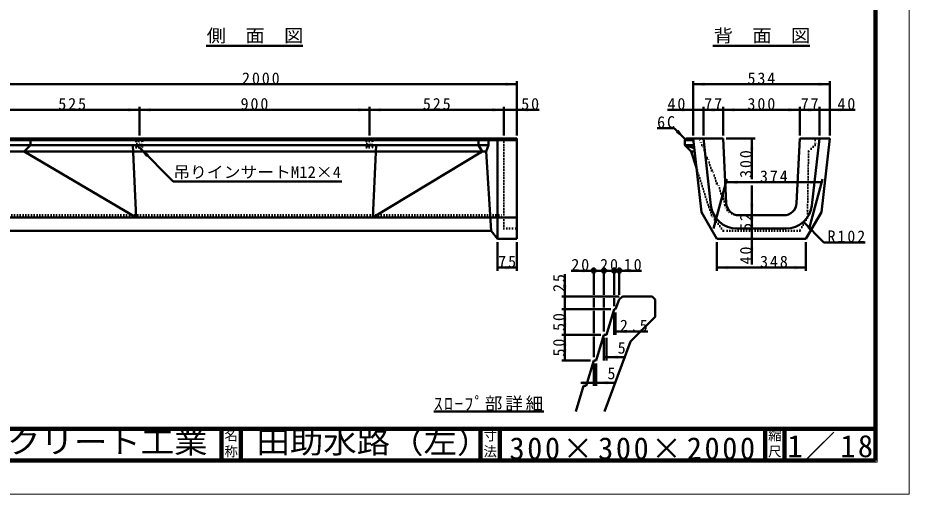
# Model space of a CAD drawing. Units: millimetres, scale not verified. Extents: x -2102 to 2102, y -1485 to 1485.
# Drawn here: x -684 to 2102, y -1485 to 6 of the extents above; entities that cross this region are included whole.
import ezdxf
from ezdxf.enums import TextEntityAlignment as Align

# ---------------------------------------------------------------- set-up
doc = ezdxf.new("R2010")
doc.units = ezdxf.units.MM
doc.header["$LTSCALE"] = 5
doc.linetypes.add('DOTTED', pattern=[1.75, 0.25, -1.5])
doc.layers.add('0-0_V-nasSTD', color=7, linetype='Continuous', lineweight=50)
doc.layers.add('0-1_0', color=7, linetype='Continuous', lineweight=50)
doc.styles.add('ＭＳ ゴシック', font='')
doc.styles.get('ＭＳ ゴシック').set_extended_font_data('MS Gothic')

msp = doc.modelspace()

# ---------------------------------------------------------------- linework, layer by layer
at = {"layer": '0-0_V-nasSTD'}
for p, q in [((-95.992, -82.411), (207.008, -82.411)), ((1489.042, -82.411), (1792.042, -82.411)), ((875.508, -192.411), (875.508, -362.411)), ((1426.942, -192.411), (1426.942, -362.411)), ((1854.142, -192.411), (1854.142, -362.411)), ((-724.492, -202.411), (875.508, -202.411)), ((1426.942, -202.411), (1854.142, -202.411)), ((-304.492, -272.411), (-304.492, -362.411)), ((415.508, -272.411), (415.508, -362.411)), ((835.508, -272.411), (835.508, -362.411)), ((1458.942, -272.411), (1458.942, -362.411)), ((1520.542, -272.411), (1520.542, -362.411)), ((1760.542, -272.411), (1760.542, -362.411)), ((1822.142, -272.411), (1822.142, -362.411)), ((-724.492, -282.411), (-304.492, -282.411)), ((-304.492, -282.411), (415.508, -282.411)), ((415.508, -282.411), (835.508, -282.411)), ((835.508, -282.411), (875.508, -282.411)), ((945.508, -282.411), (875.508, -282.411)), ((1346.942, -282.411), (1426.942, -282.411)), ((1458.942, -282.411), (1426.942, -282.411)), ((1520.542, -282.411), (1458.942, -282.411)), ((1520.542, -282.411), (1760.542, -282.411)), ((1760.542, -282.411), (1822.142, -282.411)), ((1822.142, -282.411), (1854.142, -282.411)), ((1934.142, -282.411), (1854.142, -282.411)), ((1314.387, -339.456), (1367.587, -339.456)), ((1402.942, -374.811), (1367.587, -339.456)), ((875.508, -377.211), (-764.492, -377.211)), ((-644.492, -372.411), (-644.492, -392.411)), ((787.508, -372.411), (787.508, -392.411)), ((815.508, -686.011), (815.508, -372.411)), ((1400.542, -377.211), (1427.488, -377.211)), ((1405.342, -372.411), (1520.542, -372.411)), ((1426.942, -372.411), (1453.079, -602.417)), ((1458.942, -372.411), (1482.716, -581.625)), ((1520.542, -372.411), (1530.642, -574.409)), ((1620.542, -372.411), (1530.542, -372.411)), ((1610.542, -499.122), (1610.542, -372.411)), ((1760.542, -372.411), (1750.442, -574.409)), ((1854.142, -372.411), (1760.542, -372.411)), ((1798.368, -581.625), (1822.142, -372.411)), ((1828.005, -602.417), (1854.142, -372.411)), ((-720.492, -392.411), (787.508, -392.411)), ((779.508, -413.089), (-712.492, -413.089)), ((-664.492, -413.089), (-644.492, -392.411)), ((-664.492, -413.089), (-314.492, -619.033)), ((-324.492, -392.411), (-314.492, -619.033)), ((-304.492, -400.411), (-198.426, -506.477)), ((425.508, -619.033), (435.508, -392.411)), ((787.508, -392.411), (779.508, -413.089)), ((779.508, -413.089), (795.508, -660.411)), ((1400.542, -392.411), (1429.215, -392.411)), ((1400.542, -392.411), (1430.311, -402.056)), ((1421.22, -413.089), (1431.565, -413.089)), ((1421.22, -413.089), (1437.326, -463.785)), ((1490.942, -654.011), (1532.353, -499.463)), ((1790.142, -654.011), (1831.553, -499.463)), ((-198.426, -506.477), (329.074, -506.477)), ((1529.765, -509.122), (1828.965, -509.122)), ((1610.542, -519.122), (1610.542, -612.411)), ((1453.079, -602.417), (1501.342, -686.011)), ((1570.592, -612.411), (1710.492, -612.411)), ((1610.542, -654.011), (1610.542, -612.411)), ((1779.742, -686.011), (1828.005, -602.417)), ((-716.492, -619.033), (875.508, -619.033)), ((1771.635, -633.281), (1835.274, -696.921)), ((-716.492, -660.411), (795.508, -660.411)), ((795.508, -660.411), (815.508, -686.011)), ((1563.795, -654.011), (1717.29, -654.011)), ((1610.542, -686.011), (1610.542, -654.011)), ((815.508, -686.011), (875.508, -686.011)), ((815.508, -696.011), (815.508, -786.011)), ((875.508, -696.011), (875.508, -786.011)), ((1501.342, -686.011), (1779.742, -686.011)), ((1501.342, -696.011), (1501.342, -786.011)), ((1610.542, -766.011), (1610.542, -686.011)), ((1779.742, -696.011), (1779.742, -786.011)), ((1965.274, -696.921), (1835.274, -696.921)), ((815.508, -776.011), (875.508, -776.011)), ((1116.069, -861.196), (1116.069, -775.796)), ((1148.069, -861.196), (1148.069, -775.796)), ((1180.069, -861.196), (1180.069, -775.796)), ((1196.069, -860.796), (1196.069, -775.796)), ((1501.342, -776.011), (1779.742, -776.011)), ((1026.069, -796.196), (1026.069, -866.196)), ((1046.069, -785.796), (1116.069, -785.796)), ((1266.069, -785.796), (1196.069, -785.796)), ((1016.069, -866.196), (1195.669, -866.196)), ((1026.069, -866.196), (1026.069, -906.196)), ((1116.069, -901.196), (1116.069, -871.196)), ((1148.069, -871.196), (1148.069, -901.196)), ((1180.069, -871.196), (1180.069, -896.196)), ((1184.069, -906.196), (1196.069, -875.796)), ((1196.069, -875.796), (1205.669, -866.196)), ((1298.469, -866.196), (1205.669, -866.196)), ((1298.469, -866.196), (1308.069, -875.796)), ((1170.069, -906.196), (1016.069, -906.196)), ((1116.069, -981.196), (1116.069, -911.196)), ((1148.069, -911.196), (1148.069, -976.196)), ((1156.069, -986.196), (1180.069, -906.196)), ((1180.069, -906.196), (1184.069, -906.196)), ((1180.069, -986.196), (1180.069, -916.196)), ((1184.069, -986.196), (1184.069, -916.196)), ((1138.069, -986.196), (1016.069, -986.196)), ((1116.069, -1056.196), (1116.069, -991.196)), ((1124.069, -1066.196), (1148.069, -986.196)), ((1148.069, -986.196), (1156.069, -986.196)), ((1148.069, -1066.196), (1148.069, -996.196)), ((1156.069, -1066.196), (1156.069, -996.196)), ((1180.069, -976.196), (1184.069, -976.196)), ((1285.069, -976.196), (1184.069, -976.196)), ((1231.269, -1006.996), (1149.772, -1226.196)), ((1148.069, -1056.196), (1156.069, -1056.196)), ((1216.069, -1056.196), (1156.069, -1056.196)), ((1106.069, -1066.196), (1016.069, -1066.196)), ((1092.069, -1146.196), (1116.069, -1066.196)), ((1116.069, -1066.196), (1124.069, -1066.196)), ((1116.069, -1146.196), (1116.069, -1076.196)), ((1124.069, -1146.196), (1124.069, -1076.196)), ((1076.069, -1136.196), (1116.069, -1136.196)), ((1116.069, -1136.196), (1124.069, -1136.196)), ((1184.069, -1136.196), (1124.069, -1136.196)), ((1060.069, -1226.196), (1084.069, -1146.196)), ((1084.069, -1146.196), (1092.069, -1146.196)), ((616.188, -1226.196), (960.688, -1226.196))]:
    msp.add_line(p, q, dxfattribs=at)
at = {"layer": '0-0_V-nasSTD', "linetype": 'DOTTED'}
for p, q in [((-315.092, -379.611), (-293.892, -379.611)), ((-315.092, -379.611), (-315.092, -380.811)), ((-315.092, -380.811), (-293.892, -380.811)), ((-312.892, -372.411), (-313.892, -379.611)), ((-313.892, -380.811), (-312.892, -388.411)), ((-312.892, -388.411), (-296.092, -388.411)), ((-310.892, -388.411), (-310.892, -396.222)), ((-298.092, -388.411), (-298.092, -396.222)), ((-296.092, -372.411), (-295.092, -379.611)), ((-295.092, -380.811), (-296.092, -388.411)), ((-293.892, -379.611), (-293.892, -380.811)), ((404.908, -379.611), (426.108, -379.611)), ((404.908, -379.611), (404.908, -380.811)), ((404.908, -380.811), (426.108, -380.811)), ((407.108, -372.411), (406.108, -379.611)), ((406.108, -380.811), (407.108, -388.411)), ((407.108, -388.411), (423.908, -388.411)), ((409.108, -388.411), (409.108, -396.222)), ((421.908, -388.411), (421.908, -396.222)), ((423.908, -372.411), (424.908, -379.611)), ((424.908, -380.811), (423.908, -388.411)), ((426.108, -379.611), (426.108, -380.811)), ((835.508, -654.011), (835.508, -372.411)), ((1448.542, -377.211), (1443.742, -372.411)), ((1454.542, -392.411), (1448.542, -377.211)), ((1803.742, -372.411), (1808.542, -377.211)), ((-314.492, -398.011), (-314.492, -400.411)), ((-314.492, -398.011), (-312.87, -398.011)), ((-314.492, -400.411), (-294.492, -400.411)), ((-311.777, -397.653), (-312.154, -397.842)), ((-297.208, -397.653), (-296.83, -397.842)), ((-296.114, -398.011), (-294.492, -398.011)), ((-294.492, -398.011), (-294.492, -400.411)), ((405.508, -398.011), (405.508, -400.411)), ((405.508, -398.011), (407.13, -398.011)), ((405.508, -400.411), (425.508, -400.411)), ((408.223, -397.653), (407.846, -397.842)), ((422.792, -397.653), (423.17, -397.842)), ((423.886, -398.011), (425.508, -398.011)), ((425.508, -398.011), (425.508, -400.411)), ((1456.542, -392.411), (1454.542, -392.411)), ((1468.542, -432.411), (1456.542, -392.411)), ((1472.542, -432.411), (1468.542, -432.411)), ((1484.542, -472.411), (1472.542, -432.411)), ((1484.542, -612.411), (1437.326, -463.785)), ((1488.542, -472.411), (1484.542, -472.411)), ((1500.542, -512.411), (1488.542, -472.411)), ((1504.542, -512.411), (1500.542, -512.411)), ((1516.542, -552.411), (1504.542, -512.411)), ((1520.542, -552.411), (1516.542, -552.411)), ((1520.542, -552.411), (1526.111, -580.256)), ((-764.492, -612.411), (835.508, -612.411)), ((1520.542, -660.411), (1484.542, -612.411)), ((1565.334, -612.411), (1570.592, -612.411)), ((1784.762, -598.009), (1784.409, -619.073)), ((1784.409, -619.073), (1760.542, -660.411)), ((835.508, -654.011), (875.508, -654.011)), ((1760.542, -660.411), (1520.542, -660.411))]:
    msp.add_line(p, q, dxfattribs=at)
at = {"layer": '0-0_V-nasSTD', "lineweight": 100}
for p, q in [((-47.5, -1280), (-47.5, -1380)), ((12.5, -1280), (12.5, -1380)), ((762.5, -1280), (762.5, -1380)), ((822.5, -1280), (822.5, -1380)), ((1652.5, -1280), (1652.5, -1380)), ((1652.5, -1280), (1652.5, -1380)), ((1712.5, -1280), (1712.5, -1380)), ((-1997.5, -1380), (1997.5, -1380))]:
    msp.add_line(p, q, dxfattribs=at)
at = {"layer": '0-0_V-nasSTD', "lineweight": 18}
for points in [[(-2102.5, -1485), (-2102.5, 1485), (2102.5, 1485), (2102.5, -1485)], [(-2002.5, -1385), (-2002.5, 1385), (2002.5, 1385), (2002.5, -1385)]]:
    msp.add_lwpolyline(points, close=True, dxfattribs=at)
at = {"layer": '0-0_V-nasSTD', "lineweight": 100}
msp.add_lwpolyline([(1997.5, -1380), (1997.5, 1380), (-1997.5, 1380)], dxfattribs=at)
at = {"layer": '0-0_V-nasSTD'}
for points in [[(875.508, -686.011), (875.508, -372.411), (-764.492, -372.411)], [(755.508, -372.411), (755.508, -392.411), (767.508, -413.089), (425.508, -619.033)], [(1405.342, -372.411), (1400.542, -377.211), (1400.542, -392.411), (1421.22, -413.089)], [(1196.069, -785.796), (1180.069, -785.796), (1148.069, -785.796), (1116.069, -785.796)], [(1308.069, -875.796), (1308.069, -930.196), (1231.269, -1006.996)], [(1026.069, -906.196), (1026.069, -986.196), (1026.069, -1066.196)]]:
    msp.add_lwpolyline(points, dxfattribs=at)
at = {"layer": '0-0_V-nasSTD', "linetype": 'DOTTED'}
msp.add_lwpolyline([(1808.542, -377.211), (1808.542, -392.411), (1787.864, -413.089), (1784.762, -598.009)], dxfattribs=at)
at = {"layer": '0-0_V-nasSTD'}
for centre in [(1116.069, -785.796), (1148.069, -785.796), (1180.069, -785.796), (1196.069, -785.796)]:
    msp.add_circle(centre, 6.4, dxfattribs=at)
at = {"layer": '0-0_V-nasSTD', "linetype": 'DOTTED'}
for centre, radius, start, end in [((-312.87, -396.411), 1.6, 270, 296.56505), ((-312.492, -396.222), 1.6, 296.56505, 0), ((-296.492, -396.222), 1.6, 180, 243.43495), ((-296.114, -396.411), 1.6, 243.43495, 270), ((407.13, -396.411), 1.6, 270, 296.56505), ((407.508, -396.222), 1.6, 296.56505, 0), ((423.508, -396.222), 1.6, 180, 243.43495), ((423.886, -396.411), 1.6, 243.43495, 270), ((1565.334, -572.411), 40, 191.30993, 270)]:
    msp.add_arc(centre, radius, start, end, dxfattribs=at)
at = {"layer": '0-0_V-nasSTD'}
for centre, radius, start, end in [((1563.795, -572.411), 81.6, 186.48307, 270), ((1570.592, -572.411), 40, 182.8624, 270), ((1710.492, -572.411), 40, 270, 357.1376), ((1717.29, -572.411), 81.6, 270, 353.51693)]:
    msp.add_arc(centre, radius, start, end, dxfattribs=at)
for points in [[(839.508, -208.411), (839.508, -196.411), (875.508, -202.411)], [(1426.942, -202.411), (1462.942, -208.411), (1462.942, -196.411)], [(1818.142, -208.411), (1818.142, -196.411), (1854.142, -202.411)], [(-340.492, -288.411), (-340.492, -276.411), (-304.492, -282.411)], [(-304.492, -282.411), (-268.492, -288.411), (-268.492, -276.411)], [(379.508, -288.411), (379.508, -276.411), (415.508, -282.411)], [(415.508, -282.411), (451.508, -288.411), (451.508, -276.411)], [(799.508, -288.411), (799.508, -276.411), (835.508, -282.411)], [(875.508, -282.411), (911.508, -288.411), (911.508, -276.411)], [(1390.942, -288.411), (1390.942, -276.411), (1426.942, -282.411)], [(1458.942, -282.411), (1494.942, -288.411), (1494.942, -276.411)], [(1484.542, -288.411), (1484.542, -276.411), (1520.542, -282.411)], [(1520.542, -282.411), (1556.542, -288.411), (1556.542, -276.411)], [(1724.542, -288.411), (1724.542, -276.411), (1760.542, -282.411)], [(1760.542, -282.411), (1796.542, -288.411), (1796.542, -276.411)], [(1786.142, -288.411), (1786.142, -276.411), (1822.142, -282.411)], [(1854.142, -282.411), (1890.142, -288.411), (1890.142, -276.411)], [(1373.244, -353.598), (1381.729, -345.113), (1402.942, -374.811)], [(1604.542, -408.411), (1610.542, -372.411), (1616.542, -408.411)], [(-304.492, -400.411), (-283.279, -430.11), (-274.794, -421.624)], [(1529.765, -509.122), (1565.765, -515.122), (1565.765, -503.122)], [(1792.965, -515.122), (1792.965, -503.122), (1828.965, -509.122)], [(1604.542, -576.411), (1610.542, -612.411), (1616.542, -576.411)], [(1604.542, -648.411), (1610.542, -612.411), (1616.542, -648.411)], [(1604.542, -618.011), (1610.542, -654.011), (1616.542, -618.011)], [(1772.039, -633.686), (1793.252, -663.384), (1797.495, -659.142)], [(1772.039, -633.686), (1797.495, -659.142), (1801.738, -654.899)], [(1604.542, -722.011), (1610.542, -686.011), (1616.542, -722.011)], [(815.508, -776.011), (851.508, -782.011), (851.508, -770.011)], [(839.508, -782.011), (839.508, -770.011), (875.508, -776.011)], [(1080.069, -791.796), (1080.069, -779.796), (1116.069, -785.796)], [(1196.069, -785.796), (1232.069, -791.796), (1232.069, -779.796)], [(1501.342, -776.011), (1537.342, -782.011), (1537.342, -770.011)], [(1743.742, -782.011), (1743.742, -770.011), (1779.742, -776.011)], [(1020.069, -830.196), (1026.069, -866.196), (1032.069, -830.196)], [(1020.069, -942.196), (1026.069, -906.196), (1032.069, -942.196)], [(1020.069, -950.196), (1026.069, -986.196), (1032.069, -950.196)], [(1184.069, -976.196), (1220.069, -982.196), (1220.069, -970.196)], [(1020.069, -1022.196), (1026.069, -986.196), (1032.069, -1022.196)], [(1020.069, -1030.196), (1026.069, -1066.196), (1032.069, -1030.196)], [(1156.069, -1056.196), (1192.069, -1062.196), (1192.069, -1050.196)], [(1080.069, -1142.196), (1080.069, -1130.196), (1116.069, -1136.196)], [(1124.069, -1136.196), (1160.069, -1142.196), (1160.069, -1130.196)]]:
    msp.add_solid(points, dxfattribs=at)
at = {"layer": '0-1_0', "lineweight": 100}
msp.add_line((-1997.5, -1280), (1997.5, -1280), dxfattribs=at)

# ---------------------------------------------------------------- texts
at = {"layer": '0-0_V-nasSTD', "style": 'ＭＳ ゴシック'}
for s, height, width, p in [('側\u3000面\u3000図', 40.32, 1.1, (-93.992, -82.411)), ('背\u3000面\u3000図', 40.32, 1.1, (1491.042, -82.411)), ('吊りインサートM12×4', 36.66, 1.05, (-198.426, -506.477)), ('株式会社船生コンクリート工業', 69.65, 1.1, (-1554.25, -1377.45)), ('田助水路（左）', 69.65, 1.1, (61.602, -1377.53))]:
    msp.add_text(s, height=height, dxfattribs=dict(at, width=width)).set_placement(p, align=Align.BOTTOM_LEFT)
for s, height, p in [('5', 36.66, (1191.069, -1056.196)), ('5', 36.66, (1159.069, -1136.196)), ('名', 30.79, (-38.518, -1326.001)), ('寸', 30.79, (771.482, -1326.001)), ('縮', 30.79, (1661.482, -1326.001)), ('称', 30.79, (-38.524, -1375.99)), ('法', 30.79, (771.476, -1375.99)), ('尺', 30.79, (1661.476, -1375.99))]:
    msp.add_text(s, height=height, dxfattribs=at).set_placement(p, align=Align.BOTTOM_LEFT)
at = {"layer": '0-0_V-nasSTD', "attachment_point": 7, "style": 'ＭＳ ゴシック'}
for s, insert, char_height in [('\\T1.24;2000', (16.508, -202.411), 36.66), ('\\T1.24;534', (1597.042, -202.411), 36.66), ('\\T1.24;525', (-557.992, -282.411), 36.66), ('\\T1.24;900', (12.008, -282.411), 36.66), ('\\T1.24;525', (582.008, -282.411), 36.66), ('\\T1.24;50', (889.508, -282.411), 36.66), ('\\T1.24;40', (1346.942, -282.411), 36.66), ('\\T1.24;77', (1461.742, -282.411), 36.66), ('\\T1.24;300', (1597.042, -282.411), 36.66), ('\\T1.24;77', (1763.342, -282.411), 36.66), ('\\T1.24;40', (1878.142, -282.411), 36.66), ('\\T1.24;6C', (1314.387, -339.456), 36.66), ('\\T1.24;374', (1635.865, -509.122), 36.66), ('\\T1.24;R102', (1847.274, -696.921), 36.66), ('\\T1.24;75', (817.508, -776.011), 36.66), ('\\T1.24;20', (1046.069, -785.796), 36.66), ('\\T1.24;20', (1136.069, -785.796), 36.66), ('\\T1.24;10', (1210.069, -785.796), 36.66), ('\\T1.24;348', (1636.242, -776.011), 36.66), ('\\T1.24;2.5', (1198.069, -976.196), 36.66), ('\\T1.16;ｽﾛｰﾌﾟ部詳細', (616.188, -1226.196), 40.32), ('\\T1.17;300×300×2000', (852.75, -1377.53), 69.65), ('\\T1.16;1／18', (1722, -1377.418), 69.65)]:
    msp.add_mtext(s, dxfattribs=dict(at, insert=insert, char_height=char_height))
at = {"layer": '0-0_V-nasSTD', "char_height": 36.66, "attachment_point": 7, "rotation": 90, "style": 'ＭＳ ゴシック'}
for s, insert in [('\\T1.24;300', (1610.542, -495.411)), ('\\T1.24;52', (1610.542, -661.211)), ('\\T1.24;40', (1610.542, -766.011)), ('\\T1.24;25', (1026.069, -852.196)), ('\\T1.24;50', (1026.069, -974.196)), ('\\T1.24;50', (1026.069, -1054.196))]:
    msp.add_mtext(s, dxfattribs=dict(at, insert=insert))

doc.saveas('drawing.dxf')
